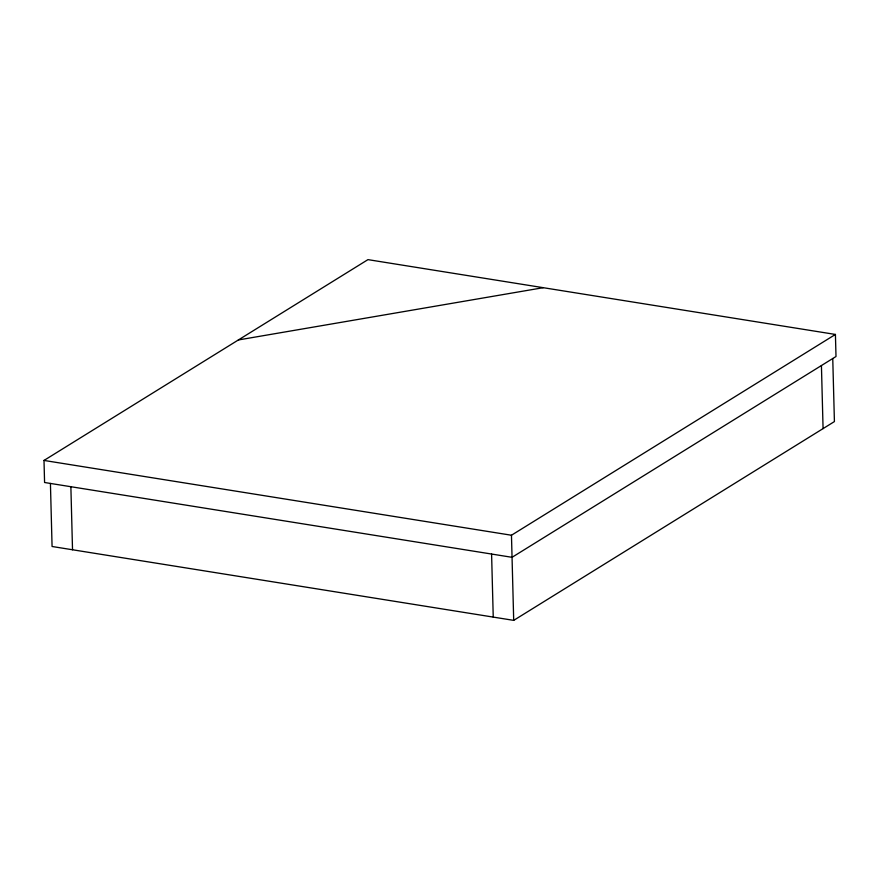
<?xml version="1.0" encoding="UTF-8"?>
<svg xmlns="http://www.w3.org/2000/svg" width="880" height="880" viewBox="0 0 880 880"><rect width="100%" height="100%" fill="white"/><g stroke="black" fill="none" stroke-linecap="round" stroke-linejoin="round"><path stroke-width="1.32" d="M44 460.438L367.961 259.633L835.417 334.444L836 356.51L512.039 557.315L44.583 482.504L44 460.438L511.467 535.238L835.417 334.444M50.424 483.439L52.074 546.491L513.7 620.367L834.416 421.575L832.755 358.512M238.37 339.955L543.257 287.683M821.425 365.541L823.075 428.604M511.467 535.238L513.7 620.367M491.59 554.037L493.24 617.1M70.873 486.717L72.523 549.769"/></g></svg>
